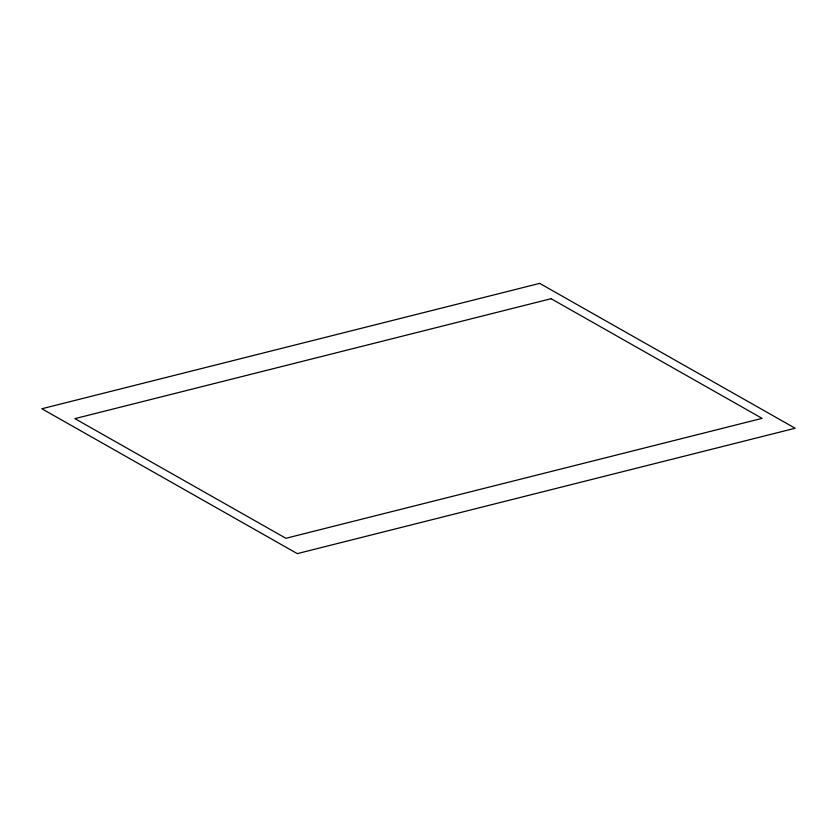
<?xml version="1.0" encoding="UTF-8"?>
<svg xmlns="http://www.w3.org/2000/svg" width="837" height="837" viewBox="0 0 837 837"><rect width="100%" height="100%" fill="white"/><g stroke="black" fill="none" stroke-linecap="round" stroke-linejoin="round"><path stroke-width="1.26" d="M539.698 283.377L41.85 408.759L297.302 553.623L795.15 428.241L539.698 283.377M551.091 298.715L74.901 418.636L285.909 538.285L762.099 418.364L551.091 298.715"/></g></svg>
